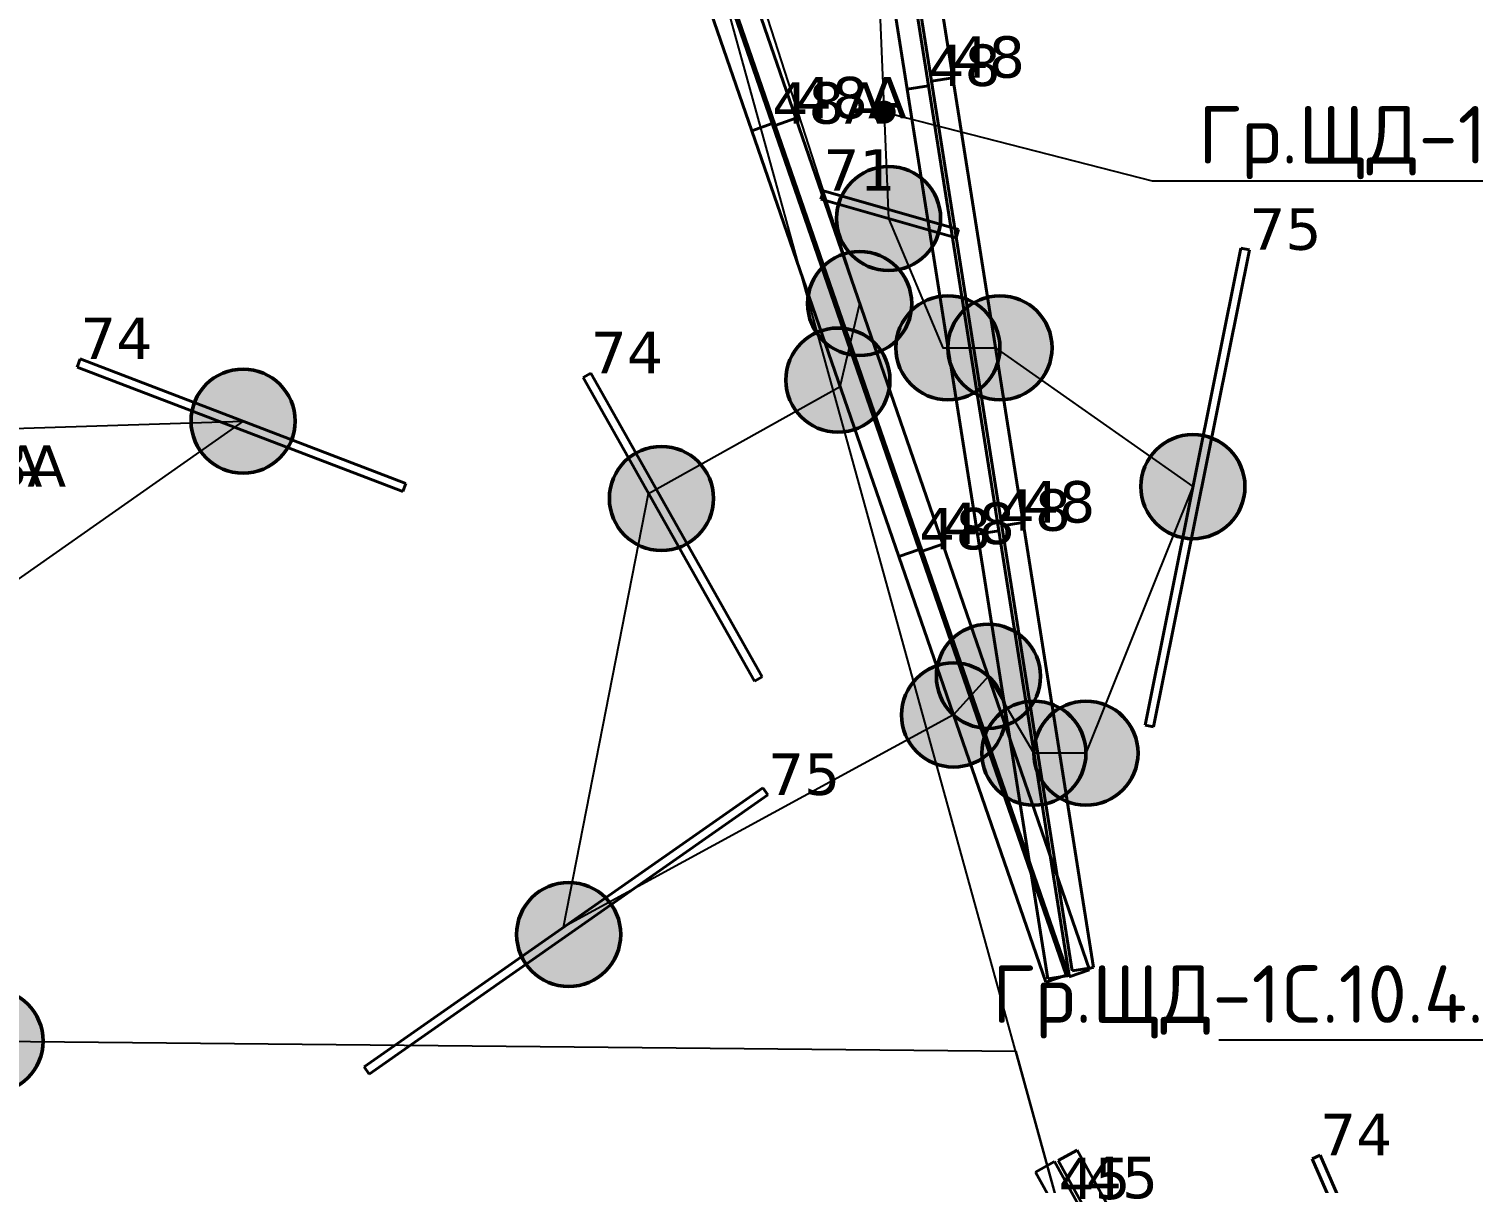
# Model space of a CAD drawing. Header units: millimetres. Extents: x -243740 to 150609, y -473655 to -165121.
# Drawn here: x 7083 to 13362, y -327835 to -322817 of the extents above; entities that cross this region are included whole.
import ezdxf
from ezdxf import colors
from ezdxf.entities.mleader import LeaderData, LeaderLine
from ezdxf.math import Vec2, Vec3

# ---------------------------------------------------------------- set-up
doc = ezdxf.new("R2010")
doc.units = ezdxf.units.MM
for name, color, linetype in [('_Гр.ЩД-1C.10.4.I10.1', 6, 'Continuous'), ('_Гр.ЩД-1C.10.4.I9.5', 6, 'Continuous'), ('_Гр.ЩД-1C.10.4.I9.6', 6, 'Continuous')]:
    doc.layers.add(name, color=color, linetype=linetype)
for name, color, linetype, lineweight in [('_освещение_dali', 3, 'Continuous', 50), ('DLX_FL1_LUM 122', 1, 'Continuous', 40), ('DLX_FL1_LUM 222', 5, 'Continuous', 40), ('DLX_LUM 12', 5, 'Continuous', 40), ('DLX_LUM 17', 5, 'Continuous', 40), ('DLX_LUM 18', 5, 'Continuous', 40), ('DLX_LUM 3', 5, 'Continuous', 40)]:
    doc.layers.add(name, color=color, linetype=linetype, lineweight=lineweight)
doc.styles.add('ISOCPEUR', font='isocpeur.ttf')
doc.styles.add('TableTextStyle', font='')
doc.styles.get('TableTextStyle').set_extended_font_data('VERDANA.TTF')
doc.linetypes.add('Truba', pattern='A,3e-05,[4,MSH_7,S=1,R=0,X=0,Y=0],-3.022072', length=3.022102)

# ---------------------------------------------------------------- blocks, each defined once
blk = doc.blocks.new('A$Caabd1818')
at = {"layer": 'DLX_FL1_LUM 122'}
for points in [[(6823.9, 76426.8, 0), (7129.8, 74492.9, 0)], [(7129.8, 74492.9, 0), (6823.9, 76426.8, 0)], [(7129.8, 74492.9, 0), (6823.9, 76426.8, 0)], [(6823.9, 76426.8, 0), (7129.8, 74492.9, 0)], [(6931.2, 74442.5, 0), (6625.3, 76376.5, 0)], [(6625.3, 76376.5, 0), (6931.2, 74442.5, 0)], [(6625.3, 76376.5, 0), (6931.2, 74442.5, 0)], [(6931.2, 74442.5, 0), (6625.3, 76376.5, 0)], [(6718.2, 76391.1, 0), (7024.1, 74457.2, 0)], [(7024.1, 74457.2, 0), (6718.2, 76391.1, 0)], [(7024.1, 74457.2, 0), (6718.2, 76391.1, 0)], [(6718.2, 76391.1, 0), (7024.1, 74457.2, 0)], [(7036.9, 74478.2, 0), (6731.1, 76412.2, 0)], [(6731.1, 76412.2, 0), (7036.9, 74478.2, 0)], [(6731.1, 76412.2, 0), (7036.9, 74478.2, 0)], [(7036.9, 74478.2, 0), (6731.1, 76412.2, 0)], [(7129.8, 74492.9, 0), (7036.9, 74478.2, 0)], [(7036.9, 74478.2, 0), (7129.8, 74492.9, 0)], [(7036.9, 74478.2, 0), (7129.8, 74492.9, 0)], [(7129.8, 74492.9, 0), (7036.9, 74478.2, 0)], [(7036.9, 74478.2, 0), (7036.9, 74478.2, 0)], [(7036.9, 74478.2, 0), (7036.9, 74478.2, 0)], [(7129.8, 74492.9, 0), (7129.8, 74492.9, 0)], [(7129.8, 74492.9, 0), (7129.8, 74492.9, 0)], [(7024.1, 74457.2, 0), (6931.2, 74442.5, 0)], [(6931.2, 74442.5, 0), (7024.1, 74457.2, 0)], [(6931.2, 74442.5, 0), (7024.1, 74457.2, 0)], [(7024.1, 74457.2, 0), (6931.2, 74442.5, 0)], [(6931.2, 74442.5, 0), (6931.2, 74442.5, 0)], [(6931.2, 74442.5, 0), (6931.2, 74442.5, 0)], [(7024.1, 74457.2, 0), (7024.1, 74457.2, 0)], [(7024.1, 74457.2, 0), (7024.1, 74457.2, 0)], [(6256.4, 74262.4, 0), (6345.2, 74293.1, 0)], [(6345.2, 74293.1, 0), (6256.4, 74262.4, 0)], [(6345.2, 74293.1, 0), (6256.4, 74262.4, 0)], [(6256.4, 74262.4, 0), (6345.2, 74293.1, 0)], [(6345.2, 74293.1, 0), (6345.2, 74293.1, 0)], [(6345.2, 74293.1, 0), (6984.2, 72442.3, 0)], [(6984.2, 72442.3, 0), (6345.2, 74293.1, 0)], [(6345.2, 74293.1, 0), (6345.2, 74293.1, 0)], [(6984.2, 72442.3, 0), (6345.2, 74293.1, 0)], [(6345.2, 74293.1, 0), (6984.2, 72442.3, 0)], [(6358.4, 74285.6, 0), (6447.3, 74316.3, 0)], [(6447.3, 74316.3, 0), (6358.4, 74285.6, 0)], [(6447.3, 74316.3, 0), (6358.4, 74285.6, 0)], [(6358.4, 74285.6, 0), (6447.3, 74316.3, 0)], [(6997.4, 72434.8, 0), (6358.4, 74285.6, 0)], [(6358.4, 74285.6, 0), (6358.4, 74285.6, 0)], [(6358.4, 74285.6, 0), (6997.4, 72434.8, 0)], [(6358.4, 74285.6, 0), (6358.4, 74285.6, 0)], [(6358.4, 74285.6, 0), (6997.4, 72434.8, 0)], [(6997.4, 72434.8, 0), (6358.4, 74285.6, 0)], [(6447.3, 74316.3, 0), (6447.3, 74316.3, 0)], [(6447.3, 74316.3, 0), (7086.3, 72465.4, 0)], [(7086.3, 72465.4, 0), (6447.3, 74316.3, 0)], [(6447.3, 74316.3, 0), (6447.3, 74316.3, 0)], [(7086.3, 72465.4, 0), (6447.3, 74316.3, 0)], [(6447.3, 74316.3, 0), (7086.3, 72465.4, 0)], [(6895.3, 72411.6, 0), (6256.4, 74262.4, 0)], [(6256.4, 74262.4, 0), (6256.4, 74262.4, 0)], [(6256.4, 74262.4, 0), (6895.3, 72411.6, 0)], [(6256.4, 74262.4, 0), (6256.4, 74262.4, 0)], [(6256.4, 74262.4, 0), (6895.3, 72411.6, 0)], [(6895.3, 72411.6, 0), (6256.4, 74262.4, 0)], [(7086.3, 72465.4, 0), (6997.4, 72434.8, 0)], [(6997.4, 72434.8, 0), (7086.3, 72465.4, 0)], [(6997.4, 72434.8, 0), (7086.3, 72465.4, 0)], [(7086.3, 72465.4, 0), (6997.4, 72434.8, 0)], [(7086.3, 72465.4, 0), (7086.3, 72465.4, 0)], [(7086.3, 72465.4, 0), (7086.3, 72465.4, 0)], [(6984.2, 72442.3, 0), (6895.3, 72411.6, 0)], [(6895.3, 72411.6, 0), (6984.2, 72442.3, 0)], [(6895.3, 72411.6, 0), (6984.2, 72442.3, 0)], [(6984.2, 72442.3, 0), (6895.3, 72411.6, 0)], [(6895.3, 72411.6, 0), (6895.3, 72411.6, 0)], [(6895.3, 72411.6, 0), (6895.3, 72411.6, 0)], [(6984.2, 72442.3, 0), (6984.2, 72442.3, 0)], [(6984.2, 72442.3, 0), (6984.2, 72442.3, 0)], [(6997.4, 72434.8, 0), (6997.4, 72434.8, 0)], [(6997.4, 72434.8, 0), (6997.4, 72434.8, 0)]]:
    blk.add_polyline3d(points, dxfattribs=at)
at = {"layer": 'DLX_FL1_LUM 222'}
for points in [[(6256.4, 74262.4, 0), (5617.4, 76113.2, 0)], [(5617.4, 76113.2, 0), (6256.4, 74262.4, 0)], [(5617.4, 76113.2, 0), (6256.4, 74262.4, 0)], [(6256.4, 74262.4, 0), (5617.4, 76113.2, 0)], [(5706.2, 76143.9, 0), (6345.2, 74293.1, 0)], [(6345.2, 74293.1, 0), (5706.2, 76143.9, 0)], [(6345.2, 74293.1, 0), (5706.2, 76143.9, 0)], [(5706.2, 76143.9, 0), (6345.2, 74293.1, 0)], [(6358.4, 74285.6, 0), (5719.5, 76136.4, 0)], [(5719.5, 76136.4, 0), (6358.4, 74285.6, 0)], [(5719.5, 76136.4, 0), (6358.4, 74285.6, 0)], [(6358.4, 74285.6, 0), (5719.5, 76136.4, 0)], [(5808.3, 76167.1, 0), (6447.3, 74316.2, 0)], [(6447.3, 74316.2, 0), (5808.3, 76167.1, 0)], [(6447.3, 74316.2, 0), (5808.3, 76167.1, 0)], [(5808.3, 76167.1, 0), (6447.3, 74316.2, 0)], [(7036.9, 74478.2, 0), (7129.8, 74492.9, 0)], [(7129.8, 74492.9, 0), (7036.9, 74478.2, 0)], [(7129.8, 74492.9, 0), (7036.9, 74478.2, 0)], [(7036.9, 74478.2, 0), (7129.8, 74492.9, 0)], [(7342.8, 72544.2, 0), (7036.9, 74478.2, 0)], [(7036.9, 74478.2, 0), (7036.9, 74478.2, 0)], [(7036.9, 74478.2, 0), (7342.8, 72544.2, 0)], [(7036.9, 74478.2, 0), (7036.9, 74478.2, 0)], [(7036.9, 74478.2, 0), (7342.8, 72544.2, 0)], [(7342.8, 72544.2, 0), (7036.9, 74478.2, 0)], [(7129.8, 74492.9, 0), (7129.8, 74492.9, 0)], [(7129.8, 74492.9, 0), (7435.7, 72558.9, 0)], [(7435.7, 72558.9, 0), (7129.8, 74492.9, 0)], [(7129.8, 74492.9, 0), (7129.8, 74492.9, 0)], [(7435.7, 72558.9, 0), (7129.8, 74492.9, 0)], [(7129.8, 74492.9, 0), (7435.7, 72558.9, 0)], [(6931.2, 74442.5, 0), (7024.1, 74457.2, 0)], [(7024.1, 74457.2, 0), (6931.2, 74442.5, 0)], [(7024.1, 74457.2, 0), (6931.2, 74442.5, 0)], [(6931.2, 74442.5, 0), (7024.1, 74457.2, 0)], [(7237.1, 72508.5, 0), (6931.2, 74442.5, 0)], [(6931.2, 74442.5, 0), (6931.2, 74442.5, 0)], [(6931.2, 74442.5, 0), (7237.1, 72508.5, 0)], [(6931.2, 74442.5, 0), (6931.2, 74442.5, 0)], [(6931.2, 74442.5, 0), (7237.1, 72508.5, 0)], [(7237.1, 72508.5, 0), (6931.2, 74442.5, 0)], [(7024.1, 74457.2, 0), (7024.1, 74457.2, 0)], [(7024.1, 74457.2, 0), (7329.9, 72523.2, 0)], [(7329.9, 72523.2, 0), (7024.1, 74457.2, 0)], [(7024.1, 74457.2, 0), (7024.1, 74457.2, 0)], [(7329.9, 72523.2, 0), (7024.1, 74457.2, 0)], [(7024.1, 74457.2, 0), (7329.9, 72523.2, 0)], [(6345.2, 74293.1, 0), (6256.4, 74262.4, 0)], [(6256.4, 74262.4, 0), (6345.2, 74293.1, 0)], [(6256.4, 74262.4, 0), (6345.2, 74293.1, 0)], [(6345.2, 74293.1, 0), (6256.4, 74262.4, 0)], [(6345.2, 74293.1, 0), (6345.2, 74293.1, 0)], [(6345.2, 74293.1, 0), (6345.2, 74293.1, 0)], [(6447.3, 74316.2, 0), (6358.4, 74285.6, 0)], [(6358.4, 74285.6, 0), (6447.3, 74316.2, 0)], [(6358.4, 74285.6, 0), (6447.3, 74316.2, 0)], [(6447.3, 74316.2, 0), (6358.4, 74285.6, 0)], [(6358.4, 74285.6, 0), (6358.4, 74285.6, 0)], [(6358.4, 74285.6, 0), (6358.4, 74285.6, 0)], [(6447.3, 74316.2, 0), (6447.3, 74316.2, 0)], [(6447.3, 74316.2, 0), (6447.3, 74316.2, 0)], [(6256.4, 74262.4, 0), (6256.4, 74262.4, 0)], [(6256.4, 74262.4, 0), (6256.4, 74262.4, 0)], [(7435.7, 72558.9, 0), (7342.8, 72544.2, 0)], [(7342.8, 72544.2, 0), (7435.7, 72558.9, 0)], [(7342.8, 72544.2, 0), (7435.7, 72558.9, 0)], [(7435.7, 72558.9, 0), (7342.8, 72544.2, 0)], [(7342.8, 72544.2, 0), (7435.6, 72558.9, 0)], [(7435.6, 72558.9, 0), (7342.8, 72544.2, 0)], [(7435.6, 72558.9, 0), (7342.8, 72544.2, 0)], [(7342.8, 72544.2, 0), (7435.6, 72558.9, 0)], [(7342.8, 72544.2, 0), (7342.8, 72544.2, 0)], [(7342.8, 72544.2, 0), (7342.8, 72544.2, 0)], [(7648.7, 70610.3, 0), (7342.8, 72544.2, 0)], [(7342.8, 72544.2, 0), (7342.8, 72544.2, 0)], [(7342.8, 72544.2, 0), (7648.7, 70610.3, 0)], [(7342.8, 72544.2, 0), (7342.8, 72544.2, 0)], [(7342.8, 72544.2, 0), (7648.7, 70610.3, 0)], [(7648.7, 70610.3, 0), (7342.8, 72544.2, 0)], [(7435.6, 72558.9, 0), (7435.6, 72558.9, 0)], [(7435.6, 72558.9, 0), (7741.5, 70624.9, 0)], [(7741.5, 70624.9, 0), (7435.6, 72558.9, 0)], [(7435.6, 72558.9, 0), (7435.6, 72558.9, 0)], [(7741.5, 70624.9, 0), (7435.6, 72558.9, 0)], [(7435.6, 72558.9, 0), (7741.5, 70624.9, 0)], [(7435.7, 72558.9, 0), (7435.7, 72558.9, 0)], [(7435.7, 72558.9, 0), (7435.7, 72558.9, 0)], [(6997.4, 72434.8, 0), (7086.3, 72465.4, 0)], [(7086.3, 72465.4, 0), (6997.4, 72434.8, 0)], [(7086.3, 72465.4, 0), (6997.4, 72434.8, 0)], [(6997.4, 72434.8, 0), (7086.3, 72465.4, 0)], [(7086.3, 72465.4, 0), (7086.3, 72465.4, 0)], [(7086.3, 72465.4, 0), (7725.2, 70614.6, 0)], [(7725.2, 70614.6, 0), (7086.3, 72465.4, 0)], [(7086.3, 72465.4, 0), (7086.3, 72465.4, 0)], [(7725.2, 70614.6, 0), (7086.3, 72465.4, 0)], [(7086.3, 72465.4, 0), (7725.2, 70614.6, 0)], [(7329.9, 72523.2, 0), (7237.1, 72508.5, 0)], [(7237.1, 72508.5, 0), (7329.9, 72523.2, 0)], [(7237.1, 72508.5, 0), (7329.9, 72523.2, 0)], [(7329.9, 72523.2, 0), (7237.1, 72508.5, 0)], [(7237.1, 72508.5, 0), (7329.9, 72523.2, 0)], [(7329.9, 72523.2, 0), (7237.1, 72508.5, 0)], [(7329.9, 72523.2, 0), (7237.1, 72508.5, 0)], [(7237.1, 72508.5, 0), (7329.9, 72523.2, 0)], [(7237.1, 72508.5, 0), (7237.1, 72508.5, 0)], [(7237.1, 72508.5, 0), (7237.1, 72508.5, 0)], [(7542.9, 70574.6, 0), (7237.1, 72508.5, 0)], [(7237.1, 72508.5, 0), (7237.1, 72508.5, 0)], [(7237.1, 72508.5, 0), (7542.9, 70574.6, 0)], [(7237.1, 72508.5, 0), (7237.1, 72508.5, 0)], [(7237.1, 72508.5, 0), (7542.9, 70574.6, 0)], [(7542.9, 70574.6, 0), (7237.1, 72508.5, 0)], [(7329.9, 72523.2, 0), (7329.9, 72523.2, 0)], [(7329.9, 72523.2, 0), (7329.9, 72523.2, 0)], [(7329.9, 72523.2, 0), (7329.9, 72523.2, 0)], [(7329.9, 72523.2, 0), (7635.8, 70589.3, 0)], [(7635.8, 70589.3, 0), (7329.9, 72523.2, 0)], [(7329.9, 72523.2, 0), (7329.9, 72523.2, 0)], [(7635.8, 70589.3, 0), (7329.9, 72523.2, 0)], [(7329.9, 72523.2, 0), (7635.8, 70589.3, 0)], [(6895.3, 72411.6, 0), (6984.2, 72442.3, 0)], [(6984.2, 72442.3, 0), (6895.3, 72411.6, 0)], [(6984.2, 72442.3, 0), (6895.3, 72411.6, 0)], [(6895.3, 72411.6, 0), (6984.2, 72442.3, 0)], [(7534.3, 70560.8, 0), (6895.3, 72411.6, 0)], [(6895.3, 72411.6, 0), (6895.3, 72411.6, 0)], [(6895.3, 72411.6, 0), (7534.3, 70560.8, 0)], [(6895.3, 72411.6, 0), (6895.3, 72411.6, 0)], [(6895.3, 72411.6, 0), (7534.3, 70560.8, 0)], [(7534.3, 70560.8, 0), (6895.3, 72411.6, 0)], [(6984.2, 72442.3, 0), (6984.2, 72442.3, 0)], [(6984.2, 72442.3, 0), (7623.2, 70591.4, 0)], [(7623.2, 70591.4, 0), (6984.2, 72442.3, 0)], [(6984.2, 72442.3, 0), (6984.2, 72442.3, 0)], [(7623.2, 70591.4, 0), (6984.2, 72442.3, 0)], [(6984.2, 72442.3, 0), (7623.2, 70591.4, 0)], [(7636.4, 70584, 0), (6997.4, 72434.8, 0)], [(6997.4, 72434.8, 0), (6997.4, 72434.8, 0)], [(6997.4, 72434.8, 0), (7636.4, 70584, 0)], [(6997.4, 72434.8, 0), (6997.4, 72434.8, 0)], [(6997.4, 72434.8, 0), (7636.4, 70584, 0)], [(7636.4, 70584, 0), (6997.4, 72434.8, 0)], [(7623.2, 70591.4, 0), (7534.3, 70560.8, 0)], [(7534.3, 70560.8, 0), (7623.2, 70591.4, 0)], [(7534.3, 70560.8, 0), (7623.2, 70591.4, 0)], [(7623.2, 70591.4, 0), (7534.3, 70560.8, 0)], [(7635.8, 70589.3, 0), (7542.9, 70574.6, 0)], [(7542.9, 70574.6, 0), (7635.8, 70589.3, 0)], [(7542.9, 70574.6, 0), (7635.8, 70589.3, 0)], [(7635.8, 70589.3, 0), (7542.9, 70574.6, 0)], [(7623.2, 70591.4, 0), (7623.2, 70591.4, 0)], [(7623.2, 70591.4, 0), (7623.2, 70591.4, 0)], [(7635.8, 70589.3, 0), (7635.8, 70589.3, 0)], [(7635.8, 70589.3, 0), (7635.8, 70589.3, 0)], [(7725.2, 70614.6, 0), (7636.4, 70584, 0)], [(7636.4, 70584, 0), (7725.2, 70614.6, 0)], [(7636.4, 70584, 0), (7725.2, 70614.6, 0)], [(7725.2, 70614.6, 0), (7636.4, 70584, 0)], [(7636.4, 70584, 0), (7636.4, 70584, 0)], [(7636.4, 70584, 0), (7636.4, 70584, 0)], [(7741.5, 70624.9, 0), (7648.7, 70610.3, 0)], [(7648.7, 70610.3, 0), (7741.5, 70624.9, 0)], [(7648.7, 70610.3, 0), (7741.5, 70624.9, 0)], [(7741.5, 70624.9, 0), (7648.7, 70610.3, 0)], [(7648.7, 70610.3, 0), (7648.7, 70610.3, 0)], [(7648.7, 70610.3, 0), (7648.7, 70610.3, 0)], [(7725.2, 70614.6, 0), (7725.2, 70614.6, 0)], [(7725.2, 70614.6, 0), (7725.2, 70614.6, 0)], [(7741.5, 70624.9, 0), (7741.5, 70624.9, 0)], [(7741.5, 70624.9, 0), (7741.5, 70624.9, 0)], [(7534.3, 70560.8, 0), (7534.3, 70560.8, 0)], [(7534.3, 70560.8, 0), (7534.3, 70560.8, 0)], [(7542.9, 70574.6, 0), (7542.9, 70574.6, 0)], [(7542.9, 70574.6, 0), (7542.9, 70574.6, 0)]]:
    blk.add_polyline3d(points, dxfattribs=at)
at = {"layer": 'DLX_LUM 12'}
for points in [[(3322.7, 73234.7, 0), (3336.3, 73270.2, 0)], [(3336.3, 73270.2, 0), (3322.7, 73234.7, 0)], [(3336.3, 73270.2, 0), (3322.7, 73234.7, 0)], [(3322.7, 73234.7, 0), (3336.3, 73270.2, 0)], [(4738.9, 72693.6, 0), (3322.7, 73234.7, 0)], [(3322.7, 73234.7, 0), (3322.7, 73234.7, 0)], [(3322.7, 73234.7, 0), (4738.9, 72693.6, 0)], [(3322.7, 73234.7, 0), (3322.7, 73234.7, 0)], [(3322.7, 73234.7, 0), (4738.9, 72693.6, 0)], [(4738.9, 72693.6, 0), (3322.7, 73234.7, 0)], [(3336.3, 73270.2, 0), (3336.3, 73270.2, 0)], [(3336.3, 73270.2, 0), (4752.4, 72729.1, 0)], [(4752.4, 72729.1, 0), (3336.3, 73270.2, 0)], [(3336.3, 73270.2, 0), (3336.3, 73270.2, 0)], [(4752.4, 72729.1, 0), (3336.3, 73270.2, 0)], [(3336.3, 73270.2, 0), (4752.4, 72729.1, 0)], [(5523, 73189.3, 0), (5556.1, 73207.9, 0)], [(5556.1, 73207.9, 0), (5523, 73189.3, 0)], [(5556.1, 73207.9, 0), (5523, 73189.3, 0)], [(5523, 73189.3, 0), (5556.1, 73207.9, 0)], [(6268, 71869, 0), (5523, 73189.3, 0)], [(5523, 73189.3, 0), (5523, 73189.3, 0)], [(5523, 73189.3, 0), (6268, 71869, 0)], [(5523, 73189.3, 0), (5523, 73189.3, 0)], [(5523, 73189.3, 0), (6268, 71869, 0)], [(6268, 71869, 0), (5523, 73189.3, 0)], [(5556.1, 73207.9, 0), (5556.1, 73207.9, 0)], [(5556.1, 73207.9, 0), (6301.1, 71887.6, 0)], [(6301.1, 71887.6, 0), (5556.1, 73207.9, 0)], [(5556.1, 73207.9, 0), (5556.1, 73207.9, 0)], [(6301.1, 71887.6, 0), (5556.1, 73207.9, 0)], [(5556.1, 73207.9, 0), (6301.1, 71887.6, 0)], [(4752.4, 72729.1, 0), (4738.9, 72693.6, 0)], [(4738.9, 72693.6, 0), (4752.4, 72729.1, 0)], [(4738.9, 72693.6, 0), (4752.4, 72729.1, 0)], [(4752.4, 72729.1, 0), (4738.9, 72693.6, 0)], [(4752.4, 72729.1, 0), (4752.4, 72729.1, 0)], [(4752.4, 72729.1, 0), (4752.4, 72729.1, 0)], [(4738.9, 72693.6, 0), (4738.9, 72693.6, 0)], [(4738.9, 72693.6, 0), (4738.9, 72693.6, 0)], [(6301.1, 71887.6, 0), (6268, 71869, 0)], [(6268, 71869, 0), (6301.1, 71887.6, 0)], [(6268, 71869, 0), (6301.1, 71887.6, 0)], [(6301.1, 71887.6, 0), (6268, 71869, 0)], [(6268, 71869, 0), (6268, 71869, 0)], [(6268, 71869, 0), (6268, 71869, 0)], [(6301.1, 71887.6, 0), (6301.1, 71887.6, 0)], [(6301.1, 71887.6, 0), (6301.1, 71887.6, 0)], [(8692.3, 69792.9, 0), (8727.1, 69808.1, 0)], [(8727.1, 69808.1, 0), (8692.3, 69792.9, 0)], [(8727.1, 69808.1, 0), (8692.3, 69792.9, 0)], [(8692.3, 69792.9, 0), (8727.1, 69808.1, 0)], [(9298.5, 68403.4, 0), (8692.3, 69792.9, 0)], [(8692.3, 69792.9, 0), (8692.3, 69792.9, 0)], [(8692.3, 69792.9, 0), (9298.5, 68403.4, 0)], [(8692.3, 69792.9, 0), (8692.3, 69792.9, 0)], [(8692.3, 69792.9, 0), (9298.5, 68403.4, 0)], [(9298.5, 68403.4, 0), (8692.3, 69792.9, 0)], [(8727.1, 69808.1, 0), (8727.1, 69808.1, 0)], [(8727.1, 69808.1, 0), (9333.4, 68418.6, 0)], [(9333.4, 68418.6, 0), (8727.1, 69808.1, 0)], [(8727.1, 69808.1, 0), (8727.1, 69808.1, 0)], [(9333.4, 68418.6, 0), (8727.1, 69808.1, 0)], [(8727.1, 69808.1, 0), (9333.4, 68418.6, 0)]]:
    blk.add_polyline3d(points, dxfattribs=at)
at = {"layer": 'DLX_LUM 17'}
for points in [[(7966.1, 71677.6, 0), (8382.2, 73752.3, 0)], [(8382.2, 73752.3, 0), (7966.1, 71677.6, 0)], [(8382.2, 73752.3, 0), (7966.1, 71677.6, 0)], [(7966.1, 71677.6, 0), (8382.2, 73752.3, 0)], [(8419.5, 73744.8, 0), (8003.4, 71670.1, 0)], [(8003.4, 71670.1, 0), (8419.5, 73744.8, 0)], [(8003.4, 71670.1, 0), (8419.5, 73744.8, 0)], [(8419.5, 73744.8, 0), (8003.4, 71670.1, 0)], [(8382.2, 73752.3, 0), (8382.2, 73752.3, 0)], [(8382.2, 73752.3, 0), (8419.5, 73744.8, 0)], [(8419.5, 73744.8, 0), (8382.2, 73752.3, 0)], [(8382.2, 73752.3, 0), (8382.2, 73752.3, 0)], [(8419.5, 73744.8, 0), (8382.2, 73752.3, 0)], [(8382.2, 73752.3, 0), (8419.5, 73744.8, 0)], [(8419.5, 73744.8, 0), (8419.5, 73744.8, 0)], [(8419.5, 73744.8, 0), (8419.5, 73744.8, 0)], [(7966.1, 71677.6, 0), (7966.1, 71677.6, 0)], [(8003.4, 71670.1, 0), (7966.1, 71677.6, 0)], [(7966.1, 71677.6, 0), (7966.1, 71677.6, 0)], [(7966.1, 71677.6, 0), (8003.4, 71670.1, 0)], [(7966.1, 71677.6, 0), (8003.4, 71670.1, 0)], [(8003.4, 71670.1, 0), (7966.1, 71677.6, 0)], [(8003.4, 71670.1, 0), (8003.4, 71670.1, 0)], [(8003.4, 71670.1, 0), (8003.4, 71670.1, 0)], [(4571.4, 70192.3, 0), (6304.9, 71405.8, 0)], [(6304.9, 71405.8, 0), (4571.4, 70192.3, 0)], [(6304.9, 71405.8, 0), (4571.4, 70192.3, 0)], [(4571.4, 70192.3, 0), (6304.9, 71405.8, 0)], [(6304.9, 71405.8, 0), (6304.9, 71405.8, 0)], [(6304.9, 71405.8, 0), (6326.7, 71374.7, 0)], [(6326.7, 71374.7, 0), (6304.9, 71405.8, 0)], [(6304.9, 71405.8, 0), (6304.9, 71405.8, 0)], [(6326.7, 71374.7, 0), (6304.9, 71405.8, 0)], [(6304.9, 71405.8, 0), (6326.7, 71374.7, 0)], [(6326.7, 71374.7, 0), (4593.2, 70161.1, 0)], [(4593.2, 70161.1, 0), (6326.7, 71374.7, 0)], [(4593.2, 70161.1, 0), (6326.7, 71374.7, 0)], [(6326.7, 71374.7, 0), (4593.2, 70161.1, 0)], [(6326.7, 71374.7, 0), (6326.7, 71374.7, 0)], [(6326.7, 71374.7, 0), (6326.7, 71374.7, 0)], [(4571.4, 70192.3, 0), (4571.4, 70192.3, 0)], [(4593.2, 70161.1, 0), (4571.4, 70192.3, 0)], [(4571.4, 70192.3, 0), (4571.4, 70192.3, 0)], [(4571.4, 70192.3, 0), (4593.2, 70161.1, 0)], [(4571.4, 70192.3, 0), (4593.2, 70161.1, 0)], [(4593.2, 70161.1, 0), (4571.4, 70192.3, 0)], [(4593.2, 70161.1, 0), (4593.2, 70161.1, 0)], [(4593.2, 70161.1, 0), (4593.2, 70161.1, 0)]]:
    blk.add_polyline3d(points, dxfattribs=at)
at = {"layer": 'DLX_LUM 18'}
for points in [[(6556.9, 73964.9, 0), (6567.3, 74001.5, 0)], [(6567.3, 74001.5, 0), (6556.9, 73964.9, 0)], [(6567.3, 74001.5, 0), (6556.9, 73964.9, 0)], [(6556.9, 73964.9, 0), (6567.3, 74001.5, 0)], [(6567.3, 74001.5, 0), (6567.3, 74001.5, 0)], [(6567.3, 74001.5, 0), (7155.7, 73832.9, 0)], [(7155.7, 73832.9, 0), (6567.3, 74001.5, 0)], [(6567.3, 74001.5, 0), (6567.3, 74001.5, 0)], [(7155.7, 73832.9, 0), (6567.3, 74001.5, 0)], [(6567.3, 74001.5, 0), (7155.7, 73832.9, 0)], [(7145.2, 73796.4, 0), (6556.9, 73964.9, 0)], [(6556.9, 73964.9, 0), (6556.9, 73964.9, 0)], [(6556.9, 73964.9, 0), (7145.2, 73796.4, 0)], [(6556.9, 73964.9, 0), (6556.9, 73964.9, 0)], [(6556.9, 73964.9, 0), (7145.2, 73796.4, 0)], [(7145.2, 73796.4, 0), (6556.9, 73964.9, 0)], [(7155.7, 73832.9, 0), (7145.2, 73796.4, 0)], [(7145.2, 73796.4, 0), (7155.7, 73832.9, 0)], [(7145.2, 73796.4, 0), (7155.7, 73832.9, 0)], [(7155.7, 73832.9, 0), (7145.2, 73796.4, 0)], [(7145.2, 73796.4, 0), (7145.2, 73796.4, 0)], [(7145.2, 73796.4, 0), (7145.2, 73796.4, 0)], [(7155.7, 73832.9, 0), (7155.7, 73832.9, 0)], [(7155.7, 73832.9, 0), (7155.7, 73832.9, 0)]]:
    blk.add_polyline3d(points, dxfattribs=at)
at = {"layer": 'DLX_LUM 3'}
for points in [[(7587.9, 69784.8, 0), (7670.2, 69830.4, 0)], [(7670.2, 69830.4, 0), (7587.9, 69784.8, 0)], [(7670.2, 69830.4, 0), (7587.9, 69784.8, 0)], [(7587.9, 69784.8, 0), (7670.2, 69830.4, 0)], [(7670.2, 69830.4, 0), (8150.1, 68964.5, 0)], [(8150.1, 68964.5, 0), (7670.2, 69830.4, 0)], [(7670.2, 69830.4, 0), (7670.2, 69830.4, 0)], [(7670.2, 69830.4, 0), (7670.2, 69830.4, 0)], [(8150.1, 68964.5, 0), (7670.2, 69830.4, 0)], [(7670.2, 69830.4, 0), (8150.1, 68964.5, 0)], [(7489.9, 69734.5, 0), (7572.1, 69780.1, 0)], [(7572.1, 69780.1, 0), (7489.9, 69734.5, 0)], [(7572.1, 69780.1, 0), (7489.9, 69734.5, 0)], [(7489.9, 69734.5, 0), (7572.1, 69780.1, 0)], [(7572.1, 69780.1, 0), (8052, 68914.2, 0)], [(8052, 68914.2, 0), (7572.1, 69780.1, 0)], [(7572.1, 69780.1, 0), (7572.1, 69780.1, 0)], [(7572.1, 69780.1, 0), (7572.1, 69780.1, 0)], [(8052, 68914.2, 0), (7572.1, 69780.1, 0)], [(7572.1, 69780.1, 0), (8052, 68914.2, 0)], [(8067.9, 68919, 0), (7587.9, 69784.8, 0)], [(7587.9, 69784.8, 0), (7587.9, 69784.8, 0)], [(7587.9, 69784.8, 0), (8067.9, 68919, 0)], [(7587.9, 69784.8, 0), (7587.9, 69784.8, 0)], [(7587.9, 69784.8, 0), (8067.9, 68919, 0)], [(8067.9, 68919, 0), (7587.9, 69784.8, 0)], [(7969.8, 68868.7, 0), (7489.9, 69734.5, 0)], [(7489.9, 69734.5, 0), (7489.9, 69734.5, 0)], [(7489.9, 69734.5, 0), (7969.8, 68868.7, 0)], [(7489.9, 69734.5, 0), (7489.9, 69734.5, 0)], [(7489.9, 69734.5, 0), (7969.8, 68868.7, 0)], [(7969.8, 68868.7, 0), (7489.9, 69734.5, 0)]]:
    blk.add_polyline3d(points, dxfattribs=at)
blk = doc.blocks.new('A$Cab2378fa')
at = {"lineweight": 25, "true_color": 0xfff5f5}
h = blk.add_hatch(color=7, dxfattribs=at)
h.dxf.hatch_style = 1
h.paths.add_polyline_path([(0, 0), (-141.6, -170.3, 0.174923), (3, -222.4, 0.197808), (162.3, -156.8)])
h.paths.add_polyline_path([(-163.2, 157.6), (0, 0), (147.8, 177.8, 0.175398), (3, 230.2, 0.209014)])
at = {"lineweight": 25}
h = blk.add_hatch(color=0, dxfattribs=at)
h.paths.add_polyline_path([(162.3, -156.8, 0.442338), (147.8, 177.8), (0, 0)])
h.paths.add_polyline_path([(-141.6, -170.3), (0, 0), (-163.2, 157.6, 0.430096)])
blk.add_circle((3, 3.9), 226.3)
blk = doc.blocks.new('_Dot')
at = {"color": 0, "linetype": 'ByBlock', "lineweight": -2}
blk.add_line((-0.5, 0), (-1, 0), dxfattribs=at)
at = {"color": 0, "linetype": 'ByBlock', "const_width": 0.5}
blk.add_lwpolyline([(-0.25, 0, 1), (0.25, 0, 1)], format="xyb", close=True, dxfattribs=at)

msp = doc.modelspace()

# ---------------------------------------------------------------- linework, layer by layer
at = {"layer": '_Гр.ЩД-1C.10.4.I10.1', "ltscale": 100}
msp.add_lwpolyline([(28523.4, -389381.8), (8163.4, -315632.4)], dxfattribs=at)
at = {"layer": '_Гр.ЩД-1C.10.4.I9.6', "ltscale": 100}
for points in [[(10759.5, -322185.4), (10820.7, -323641.1), (11056.7, -324203.2), (11285.2, -324203.2), (12143.8, -324806.9), (11678.9, -325965.5), (11452.5, -325965.5), (11254.5, -325631.5), (11103.1, -325799.7), (9407.8, -326722.8), (9777, -324836.4), (10610.1, -324371.8), (10695, -324010.8), (10132.9, -322267.9)], [(6378, -324573.9), (8014, -324522.1), (6548.5, -325550.8)], [(6918.2, -327217.4), (11373.7, -327260.7), (28523.4, -389441.5)]]:
    msp.add_lwpolyline(points, dxfattribs=at)

# ---------------------------------------------------------------- block references
at = {"layer": '_освещение_dali', "color": 5, "ltscale": 100}
for p in [(10817.7, -323645), (11075.7, -324207.1), (11302, -324207.1), (8011.1, -324526), (9830.1, -324862.2), (12140.9, -324810.8), (11251.6, -325635.4), (11100.1, -325803.6), (11449.6, -325969.5), (11675.9, -325969.5), (9426.7, -326757.8), (6915.2, -327221.4)]:
    msp.add_blockref('A$Cab2378fa', p, dxfattribs=at)
at = {"layer": '_освещение_dali', "color": 1, "ltscale": 100}
for p in [(10692, -324014.7), (10597.4, -324347.4)]:
    msp.add_blockref('A$Cab2378fa', p, dxfattribs=at)
at = {"layer": 'Defpoints', "linetype": 'Truba', "ltscale": 100}
msp.add_blockref('A$Caabd1818', (3969.7, -397521.8), dxfattribs=at)

# ---------------------------------------------------------------- texts
at = {"layer": '_освещение_dali', "color": 53, "true_color": 0xbfda51, "style": 'TableTextStyle'}
for s, p in [('48', (10993.7, -323064.6)), ('48', (11099.5, -323028.9)), ('48А', (10314.9, -323228.7)), ('48А', (10417, -323205.5)), ('71', (10537, -323520.3)), ('75', (12389.1, -323777)), ('74', (7305.9, -324251.6)), ('74', (9525.8, -324313.8)), ('48А', (6658.6, -324806.8)), ('48А', (6761.8, -324806.8)), ('48', (11299.6, -324998.6)), ('48', (11405.3, -324962.9)), ('48', (11055.9, -325056.3)), ('48', (10953.9, -325079.5)), ('75', (10296.3, -326147.1))]:
    msp.add_text(s, height=180, dxfattribs=at).set_placement(p)
at = {"layer": '_освещение_dali', "color": 53, "true_color": 0xdee26a, "style": 'TableTextStyle'}
msp.add_text('74', height=180, dxfattribs=at).set_placement((12696.8, -327713.7))
at = {"layer": '_освещение_dali', "color": 31, "true_color": 0xffb94f, "style": 'TableTextStyle'}
for p in [(11559.1, -327904.4), (11678.5, -327900.7)]:
    msp.add_text('45', height=180, dxfattribs=at).set_placement(p)

# ---------------------------------------------------------------- leaders
at = {"layer": '_Гр.ЩД-1C.10.4.I9.5', "ltscale": 100}
ml = msp.add_multileader_mtext('Standard', dxfattribs=at)
ml.set_content('Гр.ЩД-1C.10.4.I9.5', color=256, style='ISOCPEUR')
ml.set_leader_properties()
ml.set_arrow_properties(name='DOT')
ml.build(insert=Vec2(0, 0))
ml.multileader.update_dxf_attribs({"has_dogleg": 0, "text_left_attachment_type": 6, "text_right_attachment_type": 6, "arrow_head_size": 100})
ctx = ml.context
ctx.base_point, ctx.char_height, ctx.arrow_head_size, ctx.landing_gap_size, ctx.plane_origin = Vec3(11070.8, -327213.2), 250, 100, 200, Vec3(96274.8, -198938.5)
ctx.left_attachment, ctx.right_attachment = 6, 6
notes = []
notes.append((ctx, [(1, (1, 1, 0), (14053.8, -327213.2), (-1, 0), 8, [(1, [(14127.2, -327459.2)], 0, [])])]))
ctx.mtext.insert, ctx.mtext.width, ctx.mtext.flow_direction = Vec3(11270.8, -326888.2), 1573.685, 5
at = {"layer": '_Гр.ЩД-1C.10.4.I9.6', "ltscale": 100}
ml = msp.add_multileader_mtext('Standard', dxfattribs=at)
ml.set_content('Гр.ЩД-1C.10.4.I9.6', color=256, style='ISOCPEUR')
ml.set_leader_properties()
ml.set_arrow_properties(name='DOT')
ml.build(insert=Vec2(0, 0))
ml.multileader.update_dxf_attribs({"has_dogleg": 0, "text_left_attachment_type": 6, "text_right_attachment_type": 6, "arrow_head_size": 100})
ctx = ml.context
ctx.base_point, ctx.char_height, ctx.arrow_head_size, ctx.landing_gap_size, ctx.plane_origin = Vec3(11966.6, -323477.1), 250, 100, 200, Vec3(95504.6, -194642.9)
ctx.left_attachment, ctx.right_attachment = 6, 6
notes.append((ctx, [(0, (1, 1, 0), (11958.6, -323477.1), (1, 0), 8, [(1, [(10801.3, -323178.6)], 0, [])])]))
ctx.mtext.insert, ctx.mtext.width, ctx.mtext.flow_direction = Vec3(12166.6, -323152.1), 2425, 5
for ctx, leaders in notes:
    for number, flags, end, landing, length, lines in leaders:
        leader = LeaderData()
        leader.index, (leader.has_last_leader_line, leader.has_dogleg_vector, leader.attachment_direction) = number, flags
        leader.last_leader_point, leader.dogleg_vector, leader.dogleg_length = Vec3(end), Vec3(landing), length
        for number, points, colour, breaks in lines:
            line = LeaderLine()
            line.index, line.vertices, line.color, line.breaks = number, Vec3.list(points), colors.encode_raw_color(colour), breaks
            leader.lines.append(line)
        ctx.leaders.append(leader)

doc.saveas('drawing.dxf')
